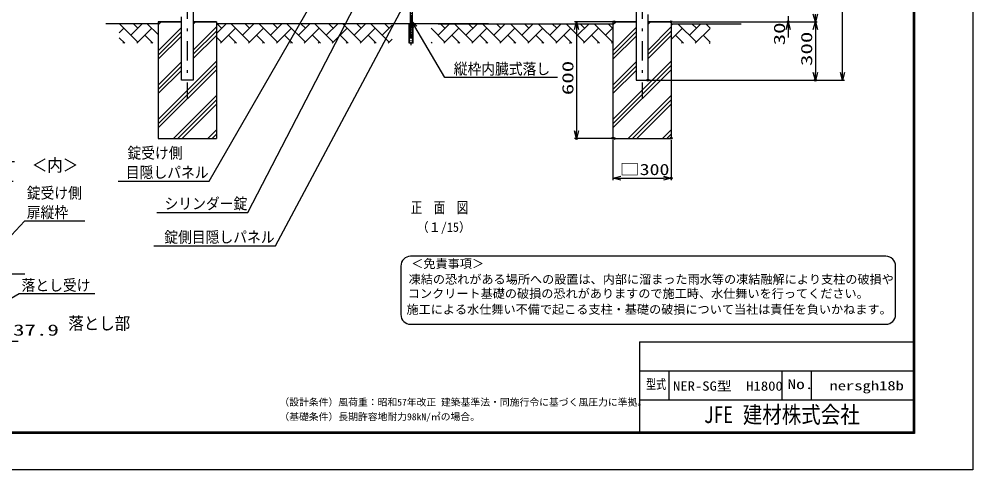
# Model space of a CAD drawing. Units: millimetres, scale not verified. Extents: x -4455 to 4455, y -3150 to 3150.
# Drawn here: x -453 to 4455, y -3150 to -829 of the extents above; entities that cross this region are included whole.
import ezdxf
from ezdxf.enums import TextEntityAlignment as Align

# ---------------------------------------------------------------- set-up
doc = ezdxf.new("R2010")
doc.units = ezdxf.units.MM
doc.header["$LTSCALE"] = 20
doc.header["$PDMODE"] = 32
doc.header["$PDSIZE"] = 10
for name, pattern in [('USER1', [10.7, 5, -2.5, 0.7, -2.5]), ('USER2', [0.375, 0.25, -0.125]), ('USER3', [2.7, 2, -0.7])]:
    doc.linetypes.add(name, pattern=pattern)
for name, color, linetype, lineweight in [('0-0_外形線', 7, 'Continuous', 25), ('0-1_寸法線', 4, 'Continuous', 25), ('0-2_0', 3, 'USER2', 25), ('0-5_軸線', 2, 'USER1', 25), ('0-6_扉縦枠', 7, 'Continuous', 25), ('0-9_ハッチング', 4, 'Continuous', 25), ('0-A_隠れ線', 2, 'USER3', 25), ('0-C_1', 7, 'Continuous', 25), ('0-F_NER', 30, 'Continuous', 25), ('1-4_D-TTL-TXT', 2, 'Continuous', 25)]:
    doc.layers.add(name, color=color, linetype=linetype, lineweight=lineweight)
doc.layers.add('0-3_DEFPOINTS', color=7, linetype='Continuous')
doc.styles.add('ＭＳ ゴシック', font='')
doc.styles.get('ＭＳ ゴシック').set_extended_font_data('MS Gothic')

# ---------------------------------------------------------------- blocks, each defined once
blk = doc.blocks.new('_Open30')
at = {"layer": '0-2_0', "color": 4, "linetype": 'Continuous'}
blk.add_line((0, 0), (-20, 0), dxfattribs=at)
blk.add_lwpolyline([(-20, 5.36), (0, 0), (-20, -5.36)], dxfattribs=at)
blk = doc.blocks.new('otosi')
at = {"layer": '0-0_外形線', "color": 4}
for p, q in [((-740.9, -2001.9), (-721.3, -1960.1)), ((-651.7, -2043.8), (-721.3, -1960.1)), ((-2167.7, -2001.9), (-740.9, -2001.9)), ((-1001, -2001.9), (-740.9, -2001.9)), ((-651.7, -2043.8), (-632.1, -2001.9)), ((-632.1, -2001.9), (-17.4, -2001.9)), ((-632.1, -2001.9), (2049.1, -2001.9)), ((-333.4, -11556.7), (3250.9, -11556.7))]:
    blk.add_line(p, q, dxfattribs=at)
at = {"layer": '0-0_外形線'}
for p, q in [((-1057.4, -2001.9), (-1057.4, -10196.7)), ((942.6, -10196.7), (942.6, -2001.9)), ((942.6, -5076.7), (942.6, -5716.7)), ((982.6, -5076.7), (942.6, -5076.7)), ((982.6, -5716.7), (942.6, -5716.7)), ((982.6, -5076.7), (982.6, -5716.7)), ((1148.6, -5165.7), (982.6, -5165.7)), ((1148.6, -5281.3), (982.6, -5281.3)), ((1148.6, -5512.1), (982.6, -5512.1)), ((1148.6, -5627.7), (982.6, -5627.7)), ((1148.6, -5165.7), (988.6, -5165.7)), ((1148.6, -5281.3), (988.6, -5281.3)), ((1148.6, -5512.1), (988.6, -5512.1)), ((1148.6, -5627.7), (988.6, -5627.7)), ((1148.6, -5165.7), (1148.6, -5627.7)), ((942.6, -6676.7), (942.6, -7316.7)), ((982.6, -6696.7), (942.6, -6696.7)), ((982.6, -6676.7), (982.6, -7316.7)), ((1148.6, -6765.7), (982.6, -6765.7)), ((1148.6, -6765.7), (988.6, -6765.7)), ((1148.6, -6765.7), (1148.6, -7227.7)), ((982.6, -7316.7), (942.6, -7316.7)), ((1148.6, -6881.3), (982.6, -6881.3)), ((1148.6, -7112.1), (982.6, -7112.1)), ((1148.6, -7227.7), (982.6, -7227.7)), ((1148.6, -6881.3), (988.6, -6881.3)), ((1148.6, -7112.1), (988.6, -7112.1)), ((1148.6, -7227.7), (988.6, -7227.7)), ((-1057.4, -10196.7), (942.6, -10196.7)), ((-813.4, -13876.7), (-813.4, -10196.7)), ((-333.4, -13876.7), (-333.4, -10196.7)), ((-973.4, -15556.7), (-973.4, -11556.7)), ((-925.4, -15556.7), (-925.4, -11556.7)), ((-221.4, -15556.7), (-221.4, -11556.7)), ((-173.4, -15556.7), (-173.4, -11556.7)), ((-813.4, -13876.7), (-333.4, -13876.7)), ((-733.4, -13956.7), (-813.4, -13876.7)), ((-733.4, -13956.7), (-413.4, -13956.7)), ((-413.4, -13956.7), (-333.4, -13876.7)), ((-173.4, -15556.7), (-973.4, -15556.7))]:
    blk.add_line(p, q, dxfattribs=at)
at = {"layer": '0-1_寸法線'}
for p, q in [((-1373.4, -5813.9), (-2173.4, -5813.9)), ((-57.4, -5813.9), (-573.4, -5813.9)), ((-573.4, -5852), (-573.4, -6013.9)), ((-57.4, -5852), (-57.4, -6013.9)), ((742.6, -5813.9), (1542.6, -5813.9)), ((-1057.4, -10396.7), (-1057.4, -18684.1)), ((942.6, -10396.7), (942.6, -18684.1)), ((-573.4, -16874.1), (-573.4, -18684.1)), ((-573.4, -16874.1), (-573.4, -18684.1)), ((-1857.4, -18484.1), (-2657.4, -18484.1)), ((-1373.4, -18484.1), (-2173.4, -18484.1)), ((-1057.4, -18484.1), (-573.4, -18484.1)), ((-573.4, -18484.1), (942.6, -18484.1)), ((226.6, -18484.1), (1026.6, -18484.1)), ((1742.6, -18484.1), (2542.6, -18484.1))]:
    blk.add_line(p, q, dxfattribs=at)
blk.add_lwpolyline([(-1057.4, -520), (942.6, -520), (942.6, 520), (-1057.4, 520)], close=True, dxfattribs=at)
for points in [[(9406.2, -6131.1), (3198.8, -6131.1), (970.1, -8535.7)], [(-9579.9, -7512.8), (-3372.4, -7512.8), (-837.7, -10879.4)], [(10442.2, -13625.9), (2659.9, -13625.9), (-180.7, -15247.9)]]:
    blk.add_lwpolyline(points, dxfattribs=at)
at = {"layer": '0-2_0', "color": 4, "linetype": 'Continuous'}
for p, q in [((-813.4, -11556.7), (-3550.4, -11556.7)), ((3.7, -11556.7), (-333.4, -11556.7))]:
    blk.add_line(p, q, dxfattribs=at)
at = {"layer": '0-3_DEFPOINTS', "color": 4}
for p in [(-1057.4, -2001.9), (-57.4, -2832.7), (942.6, -2001.9), (-934.5, -13038.4), (-238.9, -13265.1)]:
    blk.add_point(p, dxfattribs=at)
at = {"layer": '0-3_DEFPOINTS'}
for p in [(-573.4, -5652), (-573.4, -5813.9), (-57.4, -5652), (-1057.4, -10196.7), (942.6, -10196.7), (-573.4, -16674.1), (-573.4, -18484.1), (942.6, -18484.1)]:
    blk.add_point(p, dxfattribs=at)
at = {"layer": '0-5_軸線'}
for p, q in [((-57.4, -10959), (-57.4, 1460.8)), ((-2168.8, 0), (2168.8, 0)), ((-627.4, 0), (-840.4, 0)), ((-600.4, 0), (-546.4, 0)), ((-573.4, 924.7), (-573.4, 267)), ((-573.4, -27), (-573.4, 27)), ((-519.4, 0), (-306.4, 0)), ((-573.4, -857), (-573.4, -267)), ((-573.4, -16674.1), (-573.4, -2001.9))]:
    blk.add_line(p, q, dxfattribs=at)
blk.add_circle((-573.4, 0), 240, dxfattribs=at)
at = {"layer": '0-6_扉縦枠', "color": 4}
blk.add_line((-1057.4, -10196.7), (-813.4, -10196.7), dxfattribs=at)
at = {"layer": '0-1_寸法線', "xscale": 40, "yscale": 40}
for p in [(-573.4, -5813.9), (-1057.4, -18484.1), (-573.4, -18484.1)]:
    blk.add_blockref('_Open30', p, dxfattribs=at)
for p, rotation in [((-57.4, -5813.9), 180), ((942.6, -8564.8), 226.66562), ((-813.4, -10911.1), 307.40873), ((-215.6, -15267.6), 209.38363), ((-573.4, -18484.1), 180), ((942.6, -18484.1), 180)]:
    blk.add_blockref('_Open30', p, dxfattribs=dict(at, rotation=rotation))
at = {"layer": '0-0_外形線', "style": 'ＭＳ ゴシック', "width": 0.9}
for s, p in [('＜外＞', (-8008.8, -1455)), ('＜内＞', (3952.2, -1402.8)), ('落とし部', (7706.1, -17695.9))]:
    blk.add_text(s, height=1299, dxfattribs=at).set_placement(p, align=Align.BOTTOM_LEFT)
at = {"layer": '0-1_寸法線', "color": 2, "style": 'ＭＳ ゴシック', "width": 1.5}
for s, p in [('12.9', (-4585.7, -5835.9)), ('12.1', (-5428.8, -18706.1)), ('37.9', (2029.1, -18266.6))]:
    blk.add_text(s, height=1155, dxfattribs=at).set_placement(p, align=Align.BOTTOM_LEFT)
at = {"layer": '0-2_0', "color": 2, "style": 'ＭＳ ゴシック', "width": 0.9}
for s, p in [('錠受け側', (3438.8, -4153.1)), ('扉縦枠', (3438.8, -6153.1)), ('落とし棒', (-9052.4, -7534.9)), ('落とし受け', (2899.9, -13647.9))]:
    blk.add_text(s, height=1155, dxfattribs=at).set_placement(p, align=Align.BOTTOM_LEFT)
blk = doc.blocks.new('oto')
at = {"layer": '0-0_外形線'}
for p, q in [((-120, 0), (-120, -2040)), ((120, -2040), (120, 0)), ((-200, -2680), (-200, -680)), ((-176, -2680), (-176, -680)), ((176, -2680), (176, -680)), ((200, -2680), (200, -680)), ((200, -2680), (-200, -2680)), ((-80, -2080), (-120, -2040)), ((-120, -2040), (120, -2040)), ((-80, -2080), (80, -2080)), ((80, -2080), (120, -2040))]:
    blk.add_line(p, q, dxfattribs=at)
at = {"layer": '0-5_軸線'}
blk.add_line((0, -2878.3), (0, 3648.2), dxfattribs=at)
at = {"layer": '0-A_隠れ線'}
for p, q in [((-120, 3480), (-80, 3520)), ((-120, 3480), (-120, 0)), ((-120, 3480), (120, 3480)), ((80, 3520), (-80, 3520)), ((120, 0), (120, 3480))]:
    blk.add_line(p, q, dxfattribs=at)
at = {"layer": '0-F_NER'}
blk.add_lwpolyline([(15061.7, -6215.5), (4129.8, -6215.5), (3451.8, -6215.5), (20.2, -367.1)], dxfattribs=at)
at = {"layer": '0-F_NER', "xscale": 40, "yscale": 40, "rotation": 120.40212}
blk.add_blockref('_Open30', (0, -332.6), dxfattribs=at)
at = {"layer": '0-F_NER', "color": 2, "style": 'ＭＳ ゴシック', "width": 0.9}
blk.add_text('縦枠内臓式落し', height=1155, dxfattribs=at).set_placement((4369.8, -6237.6), align=Align.BOTTOM_LEFT)

msp = doc.modelspace()

# ---------------------------------------------------------------- linework, layer by layer
at = {"layer": '0-0_外形線'}
for p, q in [((443.22, -688.52), (443.22, -1143.53)), ((2722.72, -688.52), (2722.72, -1143.53)), ((382.72, -1143.53), (382.72, -818.03)), ((2783.22, -1143.53), (2783.22, -805.88)), ((262.97, -853.53), (-7.03, -853.53)), ((262.97, -843.53), (262.97, -1443.53)), ((443.22, -843.53), (562.92, -843.53)), ((443.22, -843.53), (562.97, -843.53)), ((562.92, -843.53), (443.22, -843.53)), ((1962.97, -853.52), (562.92, -853.53)), ((562.97, -843.53), (562.97, -1443.53)), ((1702.97, -853.53), (2603.02, -853.53)), ((2602.97, -843.53), (2602.97, -1443.53)), ((2602.97, -843.53), (2722.72, -843.53)), ((2722.72, -843.53), (2603.02, -843.53)), ((2902.92, -843.53), (2783.22, -843.53)), ((2783.22, -843.53), (2902.97, -843.53)), ((2902.92, -853.53), (3262.97, -853.53)), ((2902.97, -843.53), (2902.97, -1443.53)), ((443.22, -1143.53), (382.72, -1143.53)), ((2722.72, -1143.53), (2783.22, -1143.53)), ((262.97, -1443.53), (562.97, -1443.53)), ((2602.97, -1443.53), (2902.97, -1443.53))]:
    msp.add_line(p, q, dxfattribs=at)
msp.add_lwpolyline([(262.97, -843.53), (382.72, -843.53), (262.97, -843.53)], dxfattribs=at)
at = {"layer": '0-1_寸法線'}
for p, q in [((3784.19, -1103.53), (3784.19, 919.48)), ((2598.22, -843.53), (2405.66, -843.53)), ((2912.92, -843.53), (3654.19, -843.53)), ((2912.92, -843.53), (3654.19, -843.53)), ((2415.66, -883.53), (2415.66, -1403.53)), ((3644.19, -883.53), (3644.19, -1103.53)), ((2793.22, -1143.53), (3794.19, -1143.53)), ((2793.22, -1143.53), (3654.19, -1143.53)), ((2598.22, -1443.53), (2405.66, -1443.53)), ((2602.97, -1452.45), (2602.97, -1658.36)), ((2902.97, -1452.45), (2902.97, -1658.36)), ((2642.97, -1648.36), (2862.97, -1648.36))]:
    msp.add_line(p, q, dxfattribs=at)
for points in [[(256.09, -1824.07), (723.95, -1824.07), (1650.89, -34.12)], [(57.15, -1663.36), (525.01, -1663.36), (1418.47, -110.8)], [(241.27, -1996.47), (866.6, -1996.47), (1861.39, -129.89)]]:
    msp.add_lwpolyline(points, dxfattribs=at)
at = {"layer": '0-2_0', "color": 4, "linetype": 'Continuous'}
for p, q in [((3504.19, -813.52), (3504.19, -843.53)), ((2912.92, -843.53), (3514.19, -843.53)), ((3504.19, -883.53), (3504.19, -923.53))]:
    msp.add_line(p, q, dxfattribs=at)
at = {"layer": '0-2_0', "color": 7, "linetype": 'Continuous'}
for p, q in [((2739.79, -2489.94), (4147.4, -2489.94)), ((2739.79, -2489.94), (2739.79, -2954.94)), ((2739.79, -2639.94), (4147.4, -2639.94)), ((2889.79, -2639.94), (2889.79, -2789.94)), ((3472.4, -2639.94), (3472.4, -2789.94)), ((3622.4, -2639.94), (3622.4, -2789.94)), ((2739.79, -2789.94), (4147.4, -2789.94))]:
    msp.add_line(p, q, dxfattribs=at)
at = {"layer": '0-2_0', "linetype": 'Continuous'}
msp.add_lwpolyline([(-4455.1, 3150.06), (4454.9, 3150.06), (4454.9, -3149.94), (-4455.1, -3149.94)], close=True, dxfattribs=at)
at = {"layer": '0-2_0', "color": 7, "linetype": 'Continuous'}
for points in [[(-4155.1, 2962.56), (4154.9, 2962.56), (4154.9, -2962.44), (-4155.1, -2962.44)], [(-4153.22, 2960.68), (4153.03, 2960.68), (4153.03, -2960.57), (-4153.22, -2960.57)], [(-4151.35, 2958.81), (4151.15, 2958.81), (4151.15, -2958.69), (-4151.35, -2958.69)], [(-4149.47, 2956.93), (4149.28, 2956.93), (4149.28, -2956.82), (-4149.47, -2956.82)], [(-4147.6, 2955.06), (4147.4, 2955.06), (4147.4, -2954.94), (-4147.6, -2954.94)]]:
    msp.add_lwpolyline(points, close=True, dxfattribs=at)
at = {"layer": '0-3_DEFPOINTS'}
for p in [(2608.22, -843.53), (2902.92, -843.53), (2902.92, -843.53), (3504.19, -843.53), (2783.22, -1143.53), (3644.19, -1143.53), (2415.66, -1443.53), (2602.97, -1442.45), (2608.22, -1443.53), (2902.97, -1442.45), (2902.97, -1648.36)]:
    msp.add_point(p, dxfattribs=at)
at = {"layer": '0-5_軸線'}
for p, q in [((412.97, 984.04), (412.97, -1239.46)), ((2752.97, 984.04), (2752.97, -1239.46))]:
    msp.add_line(p, q, dxfattribs=at)
at = {"layer": '0-9_ハッチング'}
for p, q in [((62.97, -899.76), (86.38, -876.35)), ((158.22, -948.19), (63.56, -853.53)), ((122.3, -912.27), (181.05, -853.53)), ((158.22, -876.35), (135.4, -853.53)), ((152.89, -953.53), (230.07, -876.35)), ((262.97, -909.26), (207.24, -853.53)), ((262.97, -859.33), (278.78, -843.53)), ((262.97, -991.91), (382.72, -872.16)), ((443.22, -855.86), (455.56, -843.53)), ((443.22, -988.44), (562.97, -868.69)), ((562.97, -902.65), (612.1, -853.52)), ((589.28, -876.35), (566.45, -853.52)), ((583.94, -953.53), (661.12, -876.35)), ((732.96, -948.19), (638.29, -853.52)), ((697.04, -912.27), (755.79, -853.52)), ((732.96, -876.35), (710.14, -853.52)), ((727.63, -953.53), (804.8, -876.35)), ((876.65, -948.19), (781.98, -853.52)), ((840.72, -912.27), (899.47, -853.52)), ((876.65, -876.35), (853.82, -853.52)), ((871.31, -953.53), (948.49, -876.35)), ((1020.33, -948.19), (925.66, -853.52)), ((984.41, -912.27), (1043.15, -853.52)), ((1020.33, -876.35), (997.5, -853.52)), ((1015, -953.53), (1092.17, -876.35)), ((1164.01, -948.19), (1069.35, -853.52)), ((1128.09, -912.27), (1186.84, -853.52)), ((1164.01, -876.35), (1141.19, -853.52)), ((1158.68, -953.53), (1235.86, -876.35)), ((1307.7, -948.19), (1213.03, -853.52)), ((1271.78, -912.27), (1330.52, -853.52)), ((1307.7, -876.35), (1284.87, -853.52)), ((1302.36, -953.53), (1379.54, -876.35)), ((1451.38, -948.19), (1356.71, -853.52)), ((1415.46, -912.27), (1466.98, -860.76)), ((1451.38, -876.35), (1428.56, -853.52)), ((1738.75, -948.19), (1666.97, -876.42)), ((1702.83, -912.27), (1761.58, -853.53)), ((1738.75, -876.35), (1715.92, -853.53)), ((1733.42, -953.53), (1810.59, -876.35)), ((1882.43, -948.19), (1787.77, -853.53)), ((1846.51, -912.27), (1905.26, -853.53)), ((1882.43, -876.35), (1859.61, -853.53)), ((1877.1, -953.53), (1954.28, -876.35)), ((2026.12, -948.19), (1931.45, -853.53)), ((1990.2, -912.27), (2048.94, -853.53)), ((2026.12, -876.35), (2003.29, -853.53)), ((2020.79, -953.53), (2097.96, -876.35)), ((2169.8, -948.19), (2075.13, -853.53)), ((2133.88, -912.27), (2192.63, -853.53)), ((2169.8, -876.35), (2146.98, -853.53)), ((2164.47, -953.53), (2241.64, -876.35)), ((2313.49, -948.19), (2218.82, -853.53)), ((2277.57, -912.27), (2336.31, -853.53)), ((2313.49, -876.35), (2290.66, -853.53)), ((2308.15, -953.53), (2385.33, -876.35)), ((2457.17, -948.19), (2362.5, -853.53)), ((2421.25, -912.27), (2480, -853.53)), ((2457.17, -876.35), (2434.35, -853.53)), ((2451.84, -953.53), (2529.01, -876.35)), ((2600.85, -948.19), (2506.19, -853.53)), ((2564.93, -912.27), (2602.97, -874.23)), ((2600.85, -876.35), (2578.03, -853.53)), ((2602.97, -859.33), (2618.78, -843.53)), ((2602.97, -991.91), (2722.72, -872.16)), ((2783.22, -855.86), (2795.56, -843.53)), ((2783.22, -988.44), (2902.97, -868.69)), ((2902.97, -861.6), (2911.05, -853.53)), ((2902.97, -933.44), (2960.06, -876.35)), ((3031.91, -948.19), (2937.24, -853.53)), ((2995.99, -912.27), (3054.73, -853.53)), ((3031.91, -876.35), (3009.08, -853.53)), ((3026.57, -953.53), (3102.97, -877.12)), ((3102.97, -875.58), (3080.92, -853.53)), ((91.72, -953.53), (62.97, -924.78)), ((235.4, -953.53), (194.15, -912.27)), ((262.97, -1014.01), (382.72, -894.26)), ((262.97, -1036.11), (382.72, -916.36)), ((443.22, -1010.54), (562.97, -890.79)), ((443.22, -1032.63), (562.97, -912.88)), ((589.28, -948.19), (562.97, -921.89)), ((666.45, -953.53), (625.2, -912.27)), ((810.14, -953.53), (768.88, -912.27)), ((953.82, -953.53), (912.57, -912.27)), ((1097.5, -953.53), (1056.25, -912.27)), ((1241.19, -953.53), (1199.93, -912.27)), ((1384.87, -953.53), (1343.62, -912.27)), ((1815.92, -953.53), (1774.67, -912.27)), ((1959.61, -953.53), (1918.36, -912.27)), ((2103.29, -953.53), (2062.04, -912.27)), ((2246.98, -953.53), (2205.72, -912.27)), ((2390.66, -953.53), (2349.41, -912.27)), ((2534.35, -953.53), (2493.09, -912.27)), ((2602.97, -1014.01), (2722.72, -894.26)), ((2602.97, -1036.11), (2722.72, -916.36)), ((2783.22, -1010.54), (2902.97, -890.79)), ((2783.22, -1032.63), (2902.97, -912.88)), ((2965.4, -953.53), (2924.14, -912.27)), ((3102.97, -947.42), (3067.83, -912.27)), ((81.05, -953.53), (86.38, -948.19)), ((224.73, -953.53), (230.07, -948.19)), ((655.79, -953.53), (661.12, -948.19)), ((799.47, -953.53), (804.8, -948.19)), ((943.15, -953.53), (948.49, -948.19)), ((1086.84, -953.53), (1092.17, -948.19)), ((1230.52, -953.53), (1235.86, -948.19)), ((1374.21, -953.53), (1379.54, -948.19)), ((1446.05, -953.53), (1466.98, -932.6)), ((1672.24, -953.53), (1666.97, -948.26)), ((1805.26, -953.53), (1810.59, -948.19)), ((1948.94, -953.53), (1954.28, -948.19)), ((2092.63, -953.53), (2097.96, -948.19)), ((2236.31, -953.53), (2241.64, -948.19)), ((2380, -953.53), (2385.33, -948.19)), ((2523.68, -953.53), (2529.01, -948.19)), ((2595.52, -953.53), (2602.97, -946.07)), ((2954.73, -953.53), (2960.06, -948.19)), ((3098.42, -953.53), (3102.97, -948.97)), ((262.97, -1345.47), (562.97, -1045.47)), ((262.97, -1168.69), (382.72, -1048.94)), ((262.97, -1367.56), (562.97, -1067.56)), ((262.97, -1190.79), (382.72, -1071.04)), ((2602.97, -1345.47), (2902.97, -1045.47)), ((2602.97, -1168.69), (2722.72, -1048.94)), ((2602.97, -1367.56), (2902.97, -1067.56)), ((2602.97, -1190.79), (2722.72, -1071.04)), ((262.97, -1389.66), (562.97, -1089.66)), ((262.97, -1212.88), (382.72, -1093.13)), ((2602.97, -1389.66), (2902.97, -1089.66)), ((2602.97, -1212.88), (2722.72, -1093.13)), ((341.69, -1443.53), (562.97, -1222.24)), ((2681.69, -1443.53), (2902.97, -1222.24)), ((363.79, -1443.53), (562.97, -1244.34)), ((385.89, -1443.53), (562.97, -1266.44)), ((2703.79, -1443.53), (2902.97, -1244.34)), ((2725.89, -1443.53), (2902.97, -1266.44)), ((518.47, -1443.53), (562.97, -1399.02)), ((540.57, -1443.53), (562.97, -1421.12)), ((2858.47, -1443.53), (2902.97, -1399.02)), ((2880.57, -1443.53), (2902.97, -1421.12)), ((562.66, -1443.53), (562.97, -1443.21)), ((2902.66, -1443.53), (2902.97, -1443.21))]:
    msp.add_line(p, q, dxfattribs=at)
at = {"layer": '1-4_D-TTL-TXT'}
for p, q in [((4007.15, -2050.36), (1561.6, -2050.36)), ((1511.6, -2100.36), (1511.6, -2350.36)), ((4057.15, -2350.36), (4057.15, -2100.36)), ((1561.6, -2400.36), (4007.15, -2400.36))]:
    msp.add_line(p, q, dxfattribs=at)
for centre, start, end in [((1561.6, -2100.36), 90, 180), ((4007.15, -2100.36), 0, 90), ((1561.6, -2350.36), 180, 270), ((4007.15, -2350.36), 270, 0)]:
    msp.add_arc(centre, 50, start, end, dxfattribs=at)

# ---------------------------------------------------------------- block references
at = {"layer": '0-1_寸法線'}
for name, p, xscale, yscale in [('oto', (1564.97, -819.53), 0.05, 0.05), ('_Open30', (2902.97, -1648.36), 2, 2)]:
    msp.add_blockref(name, p, dxfattribs=dict(at, xscale=xscale, yscale=yscale))
at = {"layer": '0-1_寸法線', "xscale": 2, "yscale": 2}
for p, rotation in [((3644.19, -843.53), 270), ((2415.66, -843.53), 90), ((3644.19, -843.53), 90), ((3644.19, -1143.53), 270), ((3784.19, -1143.53), 270), ((2415.66, -1443.53), 270), ((2602.97, -1648.36), 180)]:
    msp.add_blockref('_Open30', p, dxfattribs=dict(at, rotation=rotation))
at = {"layer": '0-2_0', "xscale": 2, "yscale": 2, "rotation": 90}
msp.add_blockref('_Open30', (3504.19, -843.53), dxfattribs=at)
at = {"layer": '0-2_0', "xscale": 0.05, "yscale": 0.05}
msp.add_blockref('otosi', (-584.85, -1562.75), dxfattribs=at)

# ---------------------------------------------------------------- texts
at = {"layer": '0-1_寸法線', "color": 2, "style": 'ＭＳ ゴシック', "width": 1.5}
for s, p in [('300', (3645.29, -1070.67)), ('600', (2416.76, -1220.67))]:
    msp.add_text(s, height=57.77, rotation=90, dxfattribs=at).set_placement(p, align=Align.BOTTOM_LEFT)
at = {"layer": '0-1_寸法線', "color": 2, "style": 'ＭＳ ゴシック'}
for s, height, width, p in [('錠受け側', 57.77, 0.9, (105.01, -1564.46)), ('目隠しパネル', 57.77, 0.9, (97.01, -1664.46)), ('□300', 57.73, 1.3, (2637.83, -1649.46)), ('シリンダー錠', 57.77, 0.9, (295.95, -1825.17)), ('錠側目隠しパネル', 57.77, 0.9, (294.6, -1997.58))]:
    msp.add_text(s, height=height, dxfattribs=dict(at, width=width)).set_placement(p, align=Align.BOTTOM_LEFT)
at = {"layer": '0-2_0', "color": 2, "style": 'ＭＳ ゴシック', "width": 1.5}
msp.add_text('30', height=57.77, rotation=90, dxfattribs=at).set_placement((3505.29, -964.34), align=Align.BOTTOM_LEFT)
at = {"layer": '0-2_0', "color": 7, "style": 'ＭＳ ゴシック'}
for s, width, p in [('型式', 0.75, (2773.22, -2748.83)), ('No.', 1.3, (3500.62, -2748.83))]:
    msp.add_text(s, height=50.51, dxfattribs=dict(at, width=width)).set_placement(p, align=Align.BOTTOM_LEFT)
at = {"layer": '0-C_1', "style": 'ＭＳ ゴシック'}
for s, height, width, p in [('正\u3000面\u3000図', 57.77, 0.75, (1563.09, -1845.19)), ('（１/15）', 48.09, 0.95, (1592.71, -1938.73)), ('NER-SG型\u3000H1800', 48.11, 1.15, (2911.76, -2756.63)), ('nersgh18b', 48.11, 1.3, (3716.84, -2754.67)), ('JFE 建材株式会社', 86.59, 0.85, (3070.36, -2934.56))]:
    msp.add_text(s, height=height, dxfattribs=dict(at, width=width)).set_placement(p, align=Align.BOTTOM_LEFT)
at = {"layer": '1-4_D-TTL-TXT', "color": 7, "style": 'ＭＳ ゴシック'}
for s, height, p in [('＜免責事項＞ \u3000\u3000', 45.75, (1565.3, -2124.54)), ('凍結の恐れがある場所への設置は、内部に溜まった雨水等の凍結融解により支柱の破損や', 45.75, (1551.78, -2205.04)), ('コンクリート基礎の破損の恐れがありますので施工時、水仕舞いを行ってください。', 45.75, (1547.67, -2278.46)), ('施工による水仕舞い不備で起こる支柱・基礎の破損について当社は責任を負いかねます。 ', 45.75, (1540.68, -2359.95)), ('（設計条件）風荷重：昭和57年改正 建築基準法・同施行令に基づく風圧力に準拠。', 36.08, (886.84, -2830.14)), ('（基礎条件）長期許容地耐力98kN/㎡の場合。', 36.08, (886.84, -2905.14))]:
    msp.add_text(s, height=height, dxfattribs=at).set_placement(p, align=Align.BOTTOM_LEFT)

doc.saveas('drawing.dxf')
